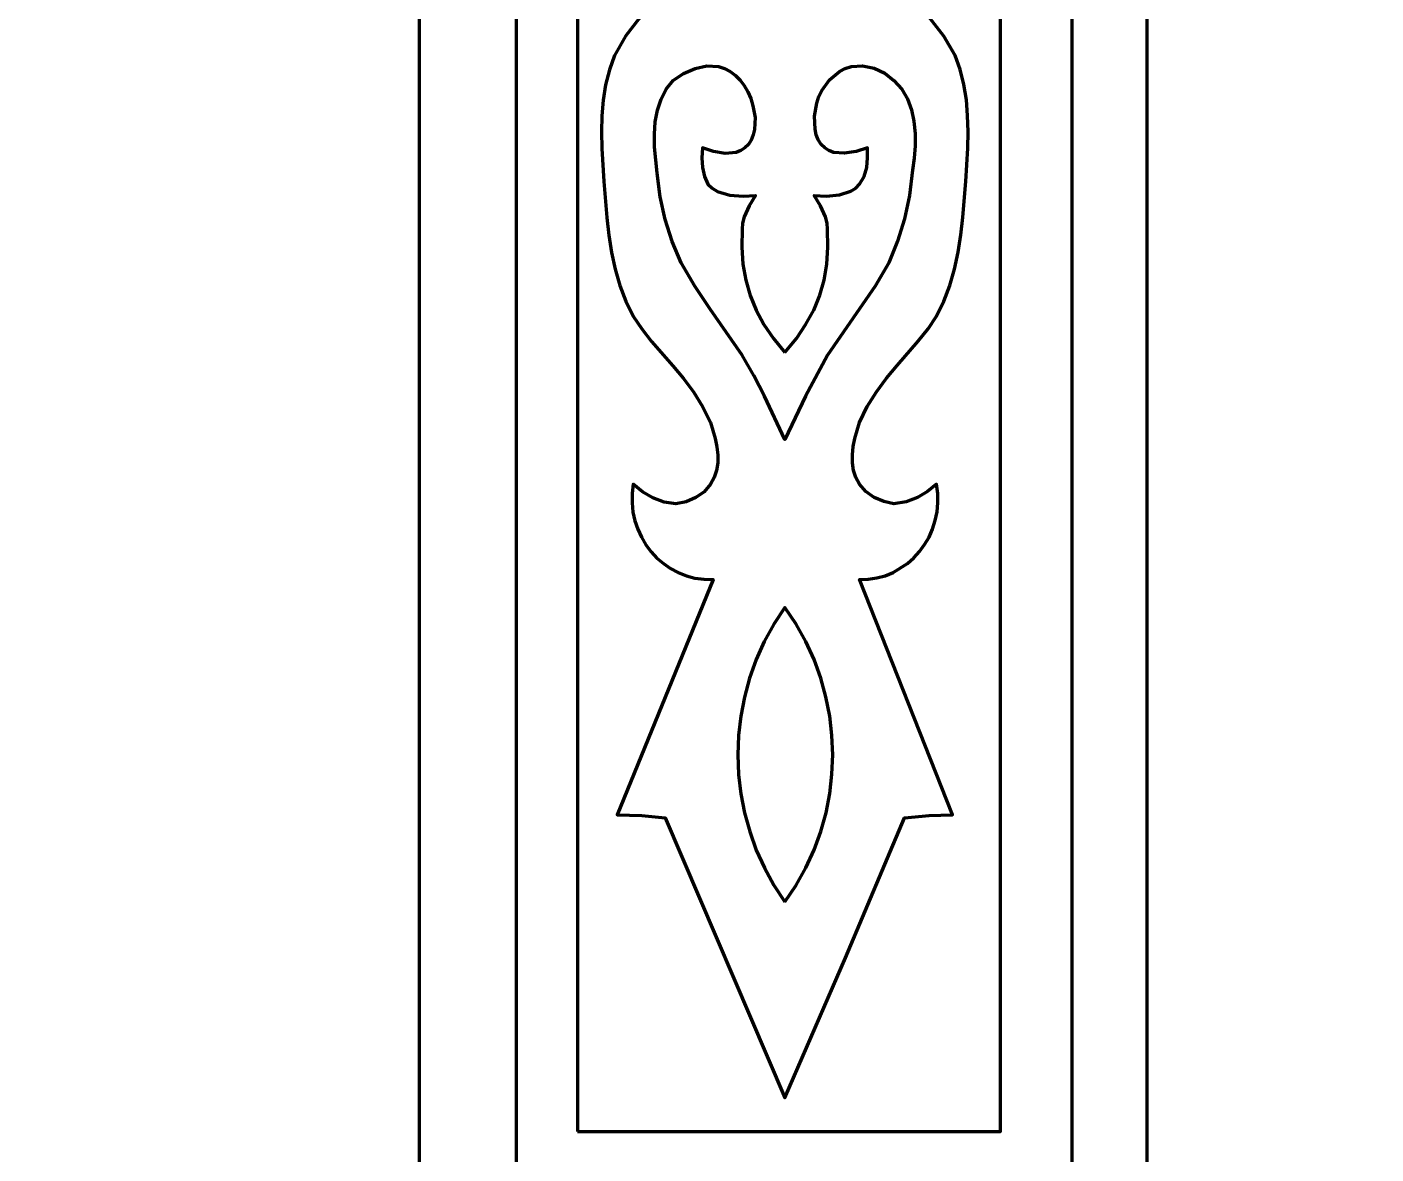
# Model space of a CAD drawing. Header units: millimetres. Extents: x -607 to 1451, y -798 to 283.
# Drawn here: x 638.44 to 662.67, y -722.49 to -702.24 of the extents above; entities that cross this region are included whole.
import ezdxf

# ---------------------------------------------------------------- set-up
doc = ezdxf.new("R2010")
doc.units = ezdxf.units.MM
doc.header["$MEASUREMENT"] = 0
doc.layers.add('layer 1', color=7, linetype='Continuous')

msp = doc.modelspace()

# ---------------------------------------------------------------- linework, layer by layer
at = {"layer": 'layer 1', "color": 242, "lineweight": 100}
msp.add_open_spline([(715.2305, -732.8995), (715.2305, -732.8995), (715.1322, -736.1376), (714.9361, -742.6139), (714.9361, -742.6139), (714.9361, -742.6139), (719.3937, -742.6139), (728.3089, -742.6139), (728.3089, -742.6139), (728.3089, -725.8279), (728.3088, -703.4965), (728.3088, -675.6196), (728.3088, -675.6196), (731.369, -670.9259), (731.2864, -666.5422), (728.0611, -662.4677), (728.0611, -662.4677), (731.9413, -657.7979), (732.6017, -653.5265), (730.0422, -649.6534), (730.0422, -649.6534), (734.7322, -643.3407), (735.3509, -639.8938), (731.8996, -639.3121), (731.8996, -639.3121), (731.8996, -639.3121), (727.1944, -639.2371), (717.7838, -639.0873), (717.7838, -639.0873), (713.5847, -634.5857), (707.9303, -632.2251), (700.8203, -632.0055), (700.8203, -632.0055), (698.6244, -628.9333), (693.5796, -627.087), (686.6541, -626.45), (686.6541, -626.45), (679.7289, -627.0868), (675.1678, -628.9417), (672.9717, -632.0141), (672.9717, -632.0141), (665.8618, -632.2335), (660.2073, -634.5941), (656.0081, -639.0958), (656.0081, -639.0958), (646.5979, -639.2455), (641.8924, -639.3206), (641.8924, -639.3206), (641.8924, -639.3206), (638.4413, -639.9023), (639.0603, -643.3495), (643.7497, -649.6619), (643.7497, -649.6619), (641.1905, -653.5348), (641.8508, -657.8065), (645.7309, -662.4763), (645.7309, -662.4763), (642.5055, -666.5505), (642.4231, -670.9345), (645.4832, -675.628), (645.4832, -675.628), (645.4832, -703.5049), (645.4832, -725.8364), (645.4832, -742.6224), (645.4832, -742.6224), (654.3986, -742.6222), (658.856, -742.6224), (658.856, -742.6224), (658.856, -742.6224), (658.66, -736.146), (658.5616, -732.908), (658.5616, -732.908), (658.5616, -732.908), (658.5616, -732.908), (658.5616, -659.4848), (658.5616, -659.4848), (658.5616, -659.4848), (658.5616, -659.4848), (715.2212, -659.4848), (715.2212, -659.4848), (715.2212, -659.4848), (715.2212, -659.4848), (715.2212, -732.908), (715.2212, -732.908)], degree=3, knots=[0, 0, 0, 0, 0.0454545, 0.0454545, 0.0454545, 0.0454545, 0.0909091, 0.0909091, 0.0909091, 0.0909091, 0.1363636, 0.1363636, 0.1363636, 0.1363636, 0.1818182, 0.1818182, 0.1818182, 0.1818182, 0.2272727, 0.2272727, 0.2272727, 0.2272727, 0.2727273, 0.2727273, 0.2727273, 0.2727273, 0.3181818, 0.3181818, 0.3181818, 0.3181818, 0.3636364, 0.3636364, 0.3636364, 0.3636364, 0.4090909, 0.4090909, 0.4090909, 0.4090909, 0.4545455, 0.4545455, 0.4545455, 0.4545455, 0.5, 0.5, 0.5, 0.5, 0.5454545, 0.5454545, 0.5454545, 0.5454545, 0.5909091, 0.5909091, 0.5909091, 0.5909091, 0.6363636, 0.6363636, 0.6363636, 0.6363636, 0.6818182, 0.6818182, 0.6818182, 0.6818182, 0.7272727, 0.7272727, 0.7272727, 0.7272727, 0.7727273, 0.7727273, 0.7727273, 0.7727273, 0.8181818, 0.8181818, 0.8181818, 0.8181818, 0.8636364, 0.8636364, 0.8636364, 0.8636364, 0.9090909, 0.9090909, 0.9090909, 0.9090909, 1, 1, 1, 1], dxfattribs=at)
at = {"layer": 'layer 1', "lineweight": 100}
for points, knots in [([(647.2264, -723.292), (647.2264, -723.292), (657.2138, -723.2921), (657.2138, -723.2921), (657.2138, -723.2921), (657.2138, -723.2921), (657.2138, -671.1858), (657.2138, -671.1858), (657.2138, -671.1858), (657.2138, -671.1858), (647.2261, -671.1858), (647.2261, -671.1858), (647.2261, -671.1858), (647.2261, -671.1858), (647.2261, -723.2921), (647.2261, -723.2921)], [0, 0, 0, 0, 0.2, 0.2, 0.2, 0.2, 0.4, 0.4, 0.4, 0.4, 0.6, 0.6, 0.6, 0.6, 1, 1, 1, 1]), ([(648.3255, -722.0837), (648.3255, -722.0837), (655.9235, -722.0838), (655.9235, -722.0838), (655.9235, -722.0838), (655.9235, -722.0838), (655.9235, -672.5451), (655.9235, -672.5451), (655.9235, -672.5451), (655.9235, -672.5451), (648.3252, -672.5451), (648.3252, -672.5451), (648.3252, -672.5451), (648.3252, -672.5451), (648.3252, -722.0838), (648.3252, -722.0838)], [0, 0, 0, 0, 0.2, 0.2, 0.2, 0.2, 0.4, 0.4, 0.4, 0.4, 0.6, 0.6, 0.6, 0.6, 1, 1, 1, 1]), ([(649.9979, -701.5432), (649.9979, -701.5432), (649.7077, -701.7994), (649.7077, -701.7994), (649.7077, -701.7994), (649.7077, -701.7994), (649.4341, -702.0886), (649.4341, -702.0886), (649.4341, -702.0886), (649.4341, -702.0886), (649.1915, -702.4073), (649.1915, -702.4073), (649.1915, -702.4073), (649.1915, -702.4073), (648.9942, -702.7517), (648.9942, -702.7517), (648.9942, -702.7517), (648.9942, -702.7517), (648.9003, -703.0099), (648.9003, -703.0099), (648.9003, -703.0099), (648.9003, -703.0099), (648.8335, -703.2779), (648.8335, -703.2779), (648.8335, -703.2779), (648.8335, -703.2779), (648.7902, -703.5545), (648.7902, -703.5545), (648.7902, -703.5545), (648.7902, -703.5545), (648.7669, -703.838), (648.7669, -703.838), (648.7669, -703.838), (648.7669, -703.838), (648.7603, -704.1275), (648.7603, -704.1275), (648.7603, -704.1275), (648.7603, -704.1275), (648.7663, -704.4214), (648.7663, -704.4214), (648.7663, -704.4214), (648.7663, -704.4214), (648.8031, -705.0172), (648.8031, -705.0172), (648.8031, -705.0172), (648.8031, -705.0172), (648.8542, -705.6616), (648.8542, -705.6616), (648.8542, -705.6616), (648.8542, -705.6616), (648.8918, -705.9793), (648.8918, -705.9793), (648.8918, -705.9793), (648.8918, -705.9793), (648.9416, -706.2909), (648.9416, -706.2909), (648.9416, -706.2909), (648.9416, -706.2909), (649.0069, -706.5942), (649.0069, -706.5942), (649.0069, -706.5942), (649.0069, -706.5942), (649.0911, -706.8874), (649.0911, -706.8874), (649.0911, -706.8874), (649.0911, -706.8874), (649.1972, -707.1679), (649.1972, -707.1679), (649.1972, -707.1679), (649.1972, -707.1679), (649.3287, -707.4337), (649.3287, -707.4337), (649.3287, -707.4337), (649.3287, -707.4337), (649.4838, -707.6662), (649.4838, -707.6662), (649.4838, -707.6662), (649.4838, -707.6662), (649.6588, -707.8888), (649.6588, -707.8888), (649.6588, -707.8888), (649.6588, -707.8888), (650.0392, -708.3273), (650.0392, -708.3273), (650.0392, -708.3273), (650.0392, -708.3273), (650.2298, -708.5554), (650.2298, -708.5554), (650.2298, -708.5554), (650.2298, -708.5554), (650.4108, -708.7972), (650.4108, -708.7972), (650.4108, -708.7972), (650.4108, -708.7972), (650.575, -709.0591), (650.575, -709.0591), (650.575, -709.0591), (650.575, -709.0591), (650.7146, -709.3468), (650.7146, -709.3468), (650.7146, -709.3468), (650.7146, -709.3468), (650.8033, -709.6342), (650.8033, -709.6342), (650.8033, -709.6342), (650.8033, -709.6342), (650.8322, -709.7813), (650.8322, -709.7813), (650.8322, -709.7813), (650.8322, -709.7813), (650.847, -709.9278), (650.847, -709.9278), (650.847, -709.9278), (650.847, -709.9278), (650.8454, -710.0708), (650.8454, -710.0708), (650.8454, -710.0708), (650.8454, -710.0708), (650.8245, -710.208), (650.8245, -710.208), (650.8245, -710.208), (650.8245, -710.208), (650.7818, -710.3366), (650.7818, -710.3366), (650.7818, -710.3366), (650.7818, -710.3366), (650.7146, -710.4543), (650.7146, -710.4543), (650.7146, -710.4543), (650.7146, -710.4543), (650.6051, -710.5894), (650.6051, -710.5894), (650.6051, -710.5894), (650.6051, -710.5894), (650.4552, -710.6959), (650.4552, -710.6959), (650.4552, -710.6959), (650.4552, -710.6959), (650.2798, -710.7698), (650.2798, -710.7698), (650.2798, -710.7698), (650.2798, -710.7698), (650.0933, -710.8068), (650.0933, -710.8068), (650.0933, -710.8068), (650.0933, -710.8068), (649.8821, -710.7764), (649.8821, -710.7764), (649.8821, -710.7764), (649.8821, -710.7764), (649.6812, -710.7002), (649.6812, -710.7002), (649.6812, -710.7002), (649.6812, -710.7002), (649.495, -710.5893), (649.495, -710.5893), (649.495, -710.5893), (649.495, -710.5893), (649.3287, -710.4543), (649.3287, -710.4543), (649.3287, -710.4543), (649.3287, -710.4543), (649.3085, -710.6247), (649.3085, -710.6247), (649.3085, -710.6247), (649.3085, -710.6247), (649.3075, -710.7919), (649.3075, -710.7919), (649.3075, -710.7919), (649.3075, -710.7919), (649.3247, -710.955), (649.3247, -710.955), (649.3247, -710.955), (649.3247, -710.955), (649.3589, -711.1127), (649.3589, -711.1127), (649.3589, -711.1127), (649.3589, -711.1127), (649.4094, -711.2641), (649.4094, -711.2641), (649.4094, -711.2641), (649.4094, -711.2641), (649.4753, -711.4076), (649.4753, -711.4076), (649.4753, -711.4076), (649.4753, -711.4076), (649.5554, -711.5424), (649.5554, -711.5424), (649.5554, -711.5424), (649.5554, -711.5424), (649.649, -711.6671), (649.649, -711.6671), (649.649, -711.6671), (649.649, -711.6671), (649.7548, -711.7807), (649.7548, -711.7807), (649.7548, -711.7807), (649.7548, -711.7807), (649.8721, -711.8821), (649.8721, -711.8821), (649.8721, -711.8821), (649.8721, -711.8821), (650, -711.9698), (650, -711.9698), (650, -711.9698), (650, -711.9698), (650.1372, -712.043), (650.1372, -712.043), (650.1372, -712.043), (650.1372, -712.043), (650.2832, -712.1004), (650.2832, -712.1004), (650.2832, -712.1004), (650.2832, -712.1004), (650.4366, -712.1408), (650.4366, -712.1408), (650.4366, -712.1408), (650.4366, -712.1408), (650.5966, -712.163), (650.5966, -712.163), (650.5966, -712.163), (650.5966, -712.163), (650.7624, -712.1661), (650.7624, -712.1661), (650.7624, -712.1661), (650.7624, -712.1661), (649.042, -716.395), (649.042, -716.395), (649.042, -716.395), (649.042, -716.395), (649.4809, -716.4092), (649.4809, -716.4092), (649.4809, -716.4092), (649.4809, -716.4092), (649.9023, -716.4452), (649.9023, -716.4452), (649.9023, -716.4452), (649.9023, -716.4452), (652.0527, -721.4797), (652.0527, -721.4797), (652.0527, -721.4797), (652.0527, -721.4797), (653.141, -718.9605), (653.141, -718.9605), (653.141, -718.9605), (653.141, -718.9605), (654.2032, -716.4452), (654.2032, -716.4452), (654.2032, -716.4452), (654.2032, -716.4452), (654.641, -716.4044), (654.641, -716.4044), (654.641, -716.4044), (654.641, -716.4044), (655.0633, -716.395), (655.0633, -716.395), (655.0633, -716.395), (655.0633, -716.395), (653.3907, -712.1661), (653.3907, -712.1661), (653.3907, -712.1661), (653.3907, -712.1661), (653.5504, -712.1622), (653.5504, -712.1622), (653.5504, -712.1622), (653.5504, -712.1622), (653.7049, -712.1389), (653.7049, -712.1389), (653.7049, -712.1389), (653.7049, -712.1389), (653.8537, -712.0978), (653.8537, -712.0978), (653.8537, -712.0978), (653.8537, -712.0978), (653.9952, -712.0397), (653.9952, -712.0397), (653.9952, -712.0397), (653.9952, -712.0397), (654.2535, -711.8778), (654.2535, -711.8778), (654.2535, -711.8778), (654.2535, -711.8778), (654.3679, -711.7762), (654.3679, -711.7762), (654.3679, -711.7762), (654.3679, -711.7762), (654.4714, -711.6625), (654.4714, -711.6625), (654.4714, -711.6625), (654.4714, -711.6625), (654.5627, -711.5377), (654.5627, -711.5377), (654.5627, -711.5377), (654.5627, -711.5377), (654.6409, -711.4032), (654.6409, -711.4032), (654.6409, -711.4032), (654.6409, -711.4032), (654.7049, -711.2598), (654.7049, -711.2598), (654.7049, -711.2598), (654.7049, -711.2598), (654.7537, -711.1091), (654.7537, -711.1091), (654.7537, -711.1091), (654.7537, -711.1091), (654.7863, -710.9519), (654.7863, -710.9519), (654.7863, -710.9519), (654.7863, -710.9519), (654.8017, -710.7897), (654.8017, -710.7897), (654.8017, -710.7897), (654.8017, -710.7897), (654.7988, -710.6234), (654.7988, -710.6234), (654.7988, -710.6234), (654.7988, -710.6234), (654.7766, -710.4543), (654.7766, -710.4543), (654.7766, -710.4543), (654.7766, -710.4543), (654.6157, -710.5861), (654.6157, -710.5861), (654.6157, -710.5861), (654.6157, -710.5861), (654.4315, -710.696), (654.4315, -710.696), (654.4315, -710.696), (654.4315, -710.696), (654.2287, -710.7733), (654.2287, -710.7733), (654.2287, -710.7733), (654.2287, -710.7733), (654.012, -710.8068), (654.012, -710.8068), (654.012, -710.8068), (654.012, -710.8068), (653.8311, -710.7673), (653.8311, -710.7673), (653.8311, -710.7673), (653.8311, -710.7673), (653.6573, -710.693), (653.6573, -710.693), (653.6573, -710.693), (653.6573, -710.693), (653.5057, -710.5873), (653.5057, -710.5873), (653.5057, -710.5873), (653.5057, -710.5873), (653.3907, -710.4543), (653.3907, -710.4543), (653.3907, -710.4543), (653.3907, -710.4543), (653.3263, -710.3356), (653.3263, -710.3356), (653.3263, -710.3356), (653.3263, -710.3356), (653.2854, -710.2063), (653.2854, -710.2063), (653.2854, -710.2063), (653.2854, -710.2063), (653.2656, -710.0688), (653.2656, -710.0688), (653.2656, -710.0688), (653.2656, -710.0688), (653.2643, -709.9255), (653.2643, -709.9255), (653.2643, -709.9255), (653.2643, -709.9255), (653.2787, -709.7793), (653.2787, -709.7793), (653.2787, -709.7793), (653.2787, -709.7793), (653.3063, -709.6323), (653.3063, -709.6323), (653.3063, -709.6323), (653.3063, -709.6323), (653.3907, -709.3468), (653.3907, -709.3468), (653.3907, -709.3468), (653.3907, -709.3468), (653.532, -709.0576), (653.532, -709.0576), (653.532, -709.0576), (653.532, -709.0576), (653.6972, -708.7948), (653.6972, -708.7948), (653.6972, -708.7948), (653.6972, -708.7948), (653.8788, -708.5522), (653.8788, -708.5522), (653.8788, -708.5522), (653.8788, -708.5522), (654.0695, -708.3236), (654.0695, -708.3236), (654.0695, -708.3236), (654.0695, -708.3236), (654.4489, -707.8858), (654.4489, -707.8858), (654.4489, -707.8858), (654.4489, -707.8858), (654.6229, -707.6645), (654.6229, -707.6645), (654.6229, -707.6645), (654.6229, -707.6645), (654.7766, -707.4337), (654.7766, -707.4337), (654.7766, -707.4337), (654.7766, -707.4337), (654.9084, -707.1654), (654.9084, -707.1654), (654.9084, -707.1654), (654.9084, -707.1654), (655.0147, -706.883), (655.0147, -706.883), (655.0147, -706.883), (655.0147, -706.883), (655.0986, -706.5888), (655.0986, -706.5888), (655.0986, -706.5888), (655.0986, -706.5888), (655.1638, -706.2851), (655.1638, -706.2851), (655.1638, -706.2851), (655.1638, -706.2851), (655.2134, -705.9739), (655.2134, -705.9739), (655.2134, -705.9739), (655.2134, -705.9739), (655.2509, -705.6574), (655.2509, -705.6574), (655.2509, -705.6574), (655.2509, -705.6574), (655.3023, -705.0172), (655.3023, -705.0172), (655.3023, -705.0172), (655.3023, -705.0172), (655.3362, -704.4168), (655.3362, -704.4168), (655.3362, -704.4168), (655.3362, -704.4168), (655.3416, -704.1218), (655.3416, -704.1218), (655.3416, -704.1218), (655.3416, -704.1218), (655.3343, -703.8319), (655.3343, -703.8319), (655.3343, -703.8319), (655.3343, -703.8319), (655.3113, -703.5488), (655.3113, -703.5488), (655.3113, -703.5488), (655.3113, -703.5488), (655.2686, -703.2735), (655.2686, -703.2735), (655.2686, -703.2735), (655.2686, -703.2735), (655.203, -703.0072), (655.203, -703.0072), (655.203, -703.0072), (655.203, -703.0072), (655.1112, -702.7517), (655.1112, -702.7517), (655.1112, -702.7517), (655.1112, -702.7517), (654.908, -702.4036), (654.908, -702.4036), (654.908, -702.4036), (654.908, -702.4036), (654.6583, -702.0839), (654.6583, -702.0839), (654.6583, -702.0839), (654.6583, -702.0839), (654.3723, -701.796), (654.3723, -701.796), (654.3723, -701.796), (654.3723, -701.796), (654.0598, -701.5434), (654.0598, -701.5434)], [0, 0, 0, 0, 0.0082645, 0.0082645, 0.0082645, 0.0082645, 0.0165289, 0.0165289, 0.0165289, 0.0165289, 0.0247934, 0.0247934, 0.0247934, 0.0247934, 0.0330579, 0.0330579, 0.0330579, 0.0330579, 0.0413223, 0.0413223, 0.0413223, 0.0413223, 0.0495868, 0.0495868, 0.0495868, 0.0495868, 0.0578512, 0.0578512, 0.0578512, 0.0578512, 0.0661157, 0.0661157, 0.0661157, 0.0661157, 0.0743802, 0.0743802, 0.0743802, 0.0743802, 0.0826446, 0.0826446, 0.0826446, 0.0826446, 0.0909091, 0.0909091, 0.0909091, 0.0909091, 0.0991736, 0.0991736, 0.0991736, 0.0991736, 0.107438, 0.107438, 0.107438, 0.107438, 0.1157025, 0.1157025, 0.1157025, 0.1157025, 0.1239669, 0.1239669, 0.1239669, 0.1239669, 0.1322314, 0.1322314, 0.1322314, 0.1322314, 0.1404959, 0.1404959, 0.1404959, 0.1404959, 0.1487603, 0.1487603, 0.1487603, 0.1487603, 0.1570248, 0.1570248, 0.1570248, 0.1570248, 0.1652893, 0.1652893, 0.1652893, 0.1652893, 0.1735537, 0.1735537, 0.1735537, 0.1735537, 0.1818182, 0.1818182, 0.1818182, 0.1818182, 0.1900826, 0.1900826, 0.1900826, 0.1900826, 0.1983471, 0.1983471, 0.1983471, 0.1983471, 0.2066116, 0.2066116, 0.2066116, 0.2066116, 0.214876, 0.214876, 0.214876, 0.214876, 0.2231405, 0.2231405, 0.2231405, 0.2231405, 0.231405, 0.231405, 0.231405, 0.231405, 0.2396694, 0.2396694, 0.2396694, 0.2396694, 0.2479339, 0.2479339, 0.2479339, 0.2479339, 0.2561983, 0.2561983, 0.2561983, 0.2561983, 0.2644628, 0.2644628, 0.2644628, 0.2644628, 0.2727273, 0.2727273, 0.2727273, 0.2727273, 0.2809917, 0.2809917, 0.2809917, 0.2809917, 0.2892562, 0.2892562, 0.2892562, 0.2892562, 0.2975207, 0.2975207, 0.2975207, 0.2975207, 0.3057851, 0.3057851, 0.3057851, 0.3057851, 0.3140496, 0.3140496, 0.3140496, 0.3140496, 0.322314, 0.322314, 0.322314, 0.322314, 0.3305785, 0.3305785, 0.3305785, 0.3305785, 0.338843, 0.338843, 0.338843, 0.338843, 0.3471074, 0.3471074, 0.3471074, 0.3471074, 0.3553719, 0.3553719, 0.3553719, 0.3553719, 0.3636364, 0.3636364, 0.3636364, 0.3636364, 0.3719008, 0.3719008, 0.3719008, 0.3719008, 0.3801653, 0.3801653, 0.3801653, 0.3801653, 0.3884298, 0.3884298, 0.3884298, 0.3884298, 0.3966942, 0.3966942, 0.3966942, 0.3966942, 0.4049587, 0.4049587, 0.4049587, 0.4049587, 0.4132231, 0.4132231, 0.4132231, 0.4132231, 0.4214876, 0.4214876, 0.4214876, 0.4214876, 0.4297521, 0.4297521, 0.4297521, 0.4297521, 0.4380165, 0.4380165, 0.4380165, 0.4380165, 0.446281, 0.446281, 0.446281, 0.446281, 0.4545455, 0.4545455, 0.4545455, 0.4545455, 0.4628099, 0.4628099, 0.4628099, 0.4628099, 0.4710744, 0.4710744, 0.4710744, 0.4710744, 0.4793388, 0.4793388, 0.4793388, 0.4793388, 0.4876033, 0.4876033, 0.4876033, 0.4876033, 0.4958678, 0.4958678, 0.4958678, 0.4958678, 0.5041322, 0.5041322, 0.5041322, 0.5041322, 0.5123967, 0.5123967, 0.5123967, 0.5123967, 0.5206612, 0.5206612, 0.5206612, 0.5206612, 0.5289256, 0.5289256, 0.5289256, 0.5289256, 0.5371901, 0.5371901, 0.5371901, 0.5371901, 0.5454545, 0.5454545, 0.5454545, 0.5454545, 0.553719, 0.553719, 0.553719, 0.553719, 0.5619835, 0.5619835, 0.5619835, 0.5619835, 0.5702479, 0.5702479, 0.5702479, 0.5702479, 0.5785124, 0.5785124, 0.5785124, 0.5785124, 0.5867769, 0.5867769, 0.5867769, 0.5867769, 0.5950413, 0.5950413, 0.5950413, 0.5950413, 0.6033058, 0.6033058, 0.6033058, 0.6033058, 0.6115702, 0.6115702, 0.6115702, 0.6115702, 0.6198347, 0.6198347, 0.6198347, 0.6198347, 0.6280992, 0.6280992, 0.6280992, 0.6280992, 0.6363636, 0.6363636, 0.6363636, 0.6363636, 0.6446281, 0.6446281, 0.6446281, 0.6446281, 0.6528926, 0.6528926, 0.6528926, 0.6528926, 0.661157, 0.661157, 0.661157, 0.661157, 0.6694215, 0.6694215, 0.6694215, 0.6694215, 0.677686, 0.677686, 0.677686, 0.677686, 0.6859504, 0.6859504, 0.6859504, 0.6859504, 0.6942149, 0.6942149, 0.6942149, 0.6942149, 0.7024793, 0.7024793, 0.7024793, 0.7024793, 0.7107438, 0.7107438, 0.7107438, 0.7107438, 0.7190083, 0.7190083, 0.7190083, 0.7190083, 0.7272727, 0.7272727, 0.7272727, 0.7272727, 0.7355372, 0.7355372, 0.7355372, 0.7355372, 0.7438017, 0.7438017, 0.7438017, 0.7438017, 0.7520661, 0.7520661, 0.7520661, 0.7520661, 0.7603306, 0.7603306, 0.7603306, 0.7603306, 0.768595, 0.768595, 0.768595, 0.768595, 0.7768595, 0.7768595, 0.7768595, 0.7768595, 0.785124, 0.785124, 0.785124, 0.785124, 0.7933884, 0.7933884, 0.7933884, 0.7933884, 0.8016529, 0.8016529, 0.8016529, 0.8016529, 0.8099174, 0.8099174, 0.8099174, 0.8099174, 0.8181818, 0.8181818, 0.8181818, 0.8181818, 0.8264463, 0.8264463, 0.8264463, 0.8264463, 0.8347107, 0.8347107, 0.8347107, 0.8347107, 0.8429752, 0.8429752, 0.8429752, 0.8429752, 0.8512397, 0.8512397, 0.8512397, 0.8512397, 0.8595041, 0.8595041, 0.8595041, 0.8595041, 0.8677686, 0.8677686, 0.8677686, 0.8677686, 0.8760331, 0.8760331, 0.8760331, 0.8760331, 0.8842975, 0.8842975, 0.8842975, 0.8842975, 0.892562, 0.892562, 0.892562, 0.892562, 0.9008264, 0.9008264, 0.9008264, 0.9008264, 0.9090909, 0.9090909, 0.9090909, 0.9090909, 0.9173554, 0.9173554, 0.9173554, 0.9173554, 0.9256198, 0.9256198, 0.9256198, 0.9256198, 0.9338843, 0.9338843, 0.9338843, 0.9338843, 0.9421488, 0.9421488, 0.9421488, 0.9421488, 0.9504132, 0.9504132, 0.9504132, 0.9504132, 0.9586777, 0.9586777, 0.9586777, 0.9586777, 0.9669421, 0.9669421, 0.9669421, 0.9669421, 0.9752066, 0.9752066, 0.9752066, 0.9752066, 0.9834711, 0.9834711, 0.9834711, 0.9834711, 1, 1, 1, 1]), ([(652.0528, -708.088), (652.0528, -708.088), (652.2586, -707.8357), (652.2586, -707.8357), (652.2586, -707.8357), (652.2586, -707.8357), (652.4311, -707.5825), (652.4311, -707.5825), (652.4311, -707.5825), (652.4311, -707.5825), (652.5713, -707.3254), (652.5713, -707.3254), (652.5713, -707.3254), (652.5713, -707.3254), (652.6799, -707.0609), (652.6799, -707.0609), (652.6799, -707.0609), (652.6799, -707.0609), (652.7579, -706.7867), (652.7579, -706.7867), (652.7579, -706.7867), (652.7579, -706.7867), (652.8062, -706.4994), (652.8062, -706.4994), (652.8062, -706.4994), (652.8062, -706.4994), (652.8257, -706.1956), (652.8257, -706.1956), (652.8257, -706.1956), (652.8257, -706.1956), (652.8173, -705.8729), (652.8173, -705.8729), (652.8173, -705.8729), (652.8173, -705.8729), (652.8113, -705.7626), (652.8113, -705.7626), (652.8113, -705.7626), (652.8113, -705.7626), (652.7843, -705.6528), (652.7843, -705.6528), (652.7843, -705.6528), (652.7843, -705.6528), (652.6951, -705.4536), (652.6951, -705.4536), (652.6951, -705.4536), (652.6951, -705.4536), (652.5783, -705.2689), (652.5783, -705.2689), (652.5783, -705.2689), (652.5783, -705.2689), (652.8024, -705.2793), (652.8024, -705.2793), (652.8024, -705.2793), (652.8024, -705.2793), (653.0333, -705.2583), (653.0333, -705.2583), (653.0333, -705.2583), (653.0333, -705.2583), (653.2398, -705.1922), (653.2398, -705.1922), (653.2398, -705.1922), (653.2398, -705.1922), (653.3242, -705.138), (653.3242, -705.138), (653.3242, -705.138), (653.3242, -705.138), (653.3907, -705.0675), (653.3907, -705.0675), (653.3907, -705.0675), (653.3907, -705.0675), (653.4762, -704.9274), (653.4762, -704.9274), (653.4762, -704.9274), (653.4762, -704.9274), (653.5226, -704.7641), (653.5226, -704.7641), (653.5226, -704.7641), (653.5226, -704.7641), (653.5388, -704.5888), (653.5388, -704.5888), (653.5388, -704.5888), (653.5388, -704.5888), (653.5341, -704.413), (653.5341, -704.413), (653.5341, -704.413), (653.5341, -704.413), (653.3336, -704.4786), (653.3336, -704.4786), (653.3336, -704.4786), (653.3336, -704.4786), (653.1227, -704.5103), (653.1227, -704.5103), (653.1227, -704.5103), (653.1227, -704.5103), (652.9261, -704.4933), (652.9261, -704.4933), (652.9261, -704.4933), (652.9261, -704.4933), (652.8414, -704.462), (652.8414, -704.462), (652.8414, -704.462), (652.8414, -704.462), (652.7695, -704.413), (652.7695, -704.413), (652.7695, -704.413), (652.7695, -704.413), (652.7037, -704.3497), (652.7037, -704.3497), (652.7037, -704.3497), (652.7037, -704.3497), (652.6529, -704.2701), (652.6529, -704.2701), (652.6529, -704.2701), (652.6529, -704.2701), (652.6163, -704.1774), (652.6163, -704.1774), (652.6163, -704.1774), (652.6163, -704.1774), (652.5935, -704.0741), (652.5935, -704.0741), (652.5935, -704.0741), (652.5935, -704.0741), (652.5862, -703.846), (652.5862, -703.846), (652.5862, -703.846), (652.5862, -703.846), (652.6261, -703.6075), (652.6261, -703.6075), (652.6261, -703.6075), (652.6261, -703.6075), (652.6637, -703.4913), (652.6637, -703.4913), (652.6637, -703.4913), (652.6637, -703.4913), (652.7147, -703.3816), (652.7147, -703.3816), (652.7147, -703.3816), (652.7147, -703.3816), (652.8527, -703.1879), (652.8527, -703.1879), (652.8527, -703.1879), (652.8527, -703.1879), (653.0327, -703.0404), (653.0327, -703.0404), (653.0327, -703.0404), (653.0327, -703.0404), (653.1361, -702.9882), (653.1361, -702.9882), (653.1361, -702.9882), (653.1361, -702.9882), (653.2474, -702.953), (653.2474, -702.953), (653.2474, -702.953), (653.2474, -702.953), (653.4475, -702.9384), (653.4475, -702.9384), (653.4475, -702.9384), (653.4475, -702.9384), (653.6543, -702.9814), (653.6543, -702.9814), (653.6543, -702.9814), (653.6543, -702.9814), (653.8487, -703.0733), (653.8487, -703.0733), (653.8487, -703.0733), (653.8487, -703.0733), (654.012, -703.2048), (654.012, -703.2048), (654.012, -703.2048), (654.012, -703.2048), (654.1506, -703.3576), (654.1506, -703.3576), (654.1506, -703.3576), (654.1506, -703.3576), (654.2539, -703.5332), (654.2539, -703.5332), (654.2539, -703.5332), (654.2539, -703.5332), (654.3259, -703.7272), (654.3259, -703.7272), (654.3259, -703.7272), (654.3259, -703.7272), (654.3701, -703.9351), (654.3701, -703.9351), (654.3701, -703.9351), (654.3701, -703.9351), (654.3905, -704.1524), (654.3905, -704.1524), (654.3905, -704.1524), (654.3905, -704.1524), (654.3908, -704.3745), (654.3908, -704.3745), (654.3908, -704.3745), (654.3908, -704.3745), (654.3749, -704.5973), (654.3749, -704.5973), (654.3749, -704.5973), (654.3749, -704.5973), (654.3465, -704.8158), (654.3465, -704.8158), (654.3465, -704.8158), (654.3465, -704.8158), (654.2901, -705.2657), (654.2901, -705.2657), (654.2901, -705.2657), (654.2901, -705.2657), (654.1992, -705.6879), (654.1992, -705.6879), (654.1992, -705.6879), (654.1992, -705.6879), (654.0743, -706.0894), (654.0743, -706.0894), (654.0743, -706.0894), (654.0743, -706.0894), (653.9164, -706.4772), (653.9164, -706.4772), (653.9164, -706.4772), (653.9164, -706.4772), (653.6709, -706.8942), (653.6709, -706.8942), (653.6709, -706.8942), (653.6709, -706.8942), (653.3944, -707.3054), (653.3944, -707.3054), (653.3944, -707.3054), (653.3944, -707.3054), (652.8173, -708.1385), (652.8173, -708.1385), (652.8173, -708.1385), (652.8173, -708.1385), (652.4234, -708.8754), (652.4234, -708.8754), (652.4234, -708.8754), (652.4234, -708.8754), (652.0527, -709.6488), (652.0527, -709.6488), (652.0527, -709.6488), (652.0527, -709.6488), (651.6862, -708.8761), (651.6862, -708.8761), (651.6862, -708.8761), (651.6862, -708.8761), (651.4927, -708.5027), (651.4927, -708.5027), (651.4927, -708.5027), (651.4927, -708.5027), (651.2881, -708.1385), (651.2881, -708.1385), (651.2881, -708.1385), (651.2881, -708.1385), (650.7126, -707.3079), (650.7126, -707.3079), (650.7126, -707.3079), (650.7126, -707.3079), (650.4355, -706.8962), (650.4355, -706.8962), (650.4355, -706.8962), (650.4355, -706.8962), (650.189, -706.4772), (650.189, -706.4772), (650.189, -706.4772), (650.189, -706.4772), (650.0304, -706.0929), (650.0304, -706.0929), (650.0304, -706.0929), (650.0304, -706.0929), (649.9051, -705.6981), (649.9051, -705.6981), (649.9051, -705.6981), (649.9051, -705.6981), (649.8143, -705.29), (649.8143, -705.29), (649.8143, -705.29), (649.8143, -705.29), (649.7588, -704.8662), (649.7588, -704.8662), (649.7588, -704.8662), (649.7588, -704.8662), (649.7111, -704.3991), (649.7111, -704.3991), (649.7111, -704.3991), (649.7111, -704.3991), (649.7088, -704.1688), (649.7088, -704.1688), (649.7088, -704.1688), (649.7088, -704.1688), (649.7253, -703.9457), (649.7253, -703.9457), (649.7253, -703.9457), (649.7253, -703.9457), (649.764, -703.7339), (649.764, -703.7339), (649.764, -703.7339), (649.764, -703.7339), (649.828, -703.5371), (649.828, -703.5371), (649.828, -703.5371), (649.828, -703.5371), (649.9207, -703.3595), (649.9207, -703.3595), (649.9207, -703.3595), (649.9207, -703.3595), (650.0456, -703.2048), (650.0456, -703.2048), (650.0456, -703.2048), (650.0456, -703.2048), (650.2325, -703.0755), (650.2325, -703.0755), (650.2325, -703.0755), (650.2325, -703.0755), (650.4397, -702.9844), (650.4397, -702.9844), (650.4397, -702.9844), (650.4397, -702.9844), (650.653, -702.9405), (650.653, -702.9405), (650.653, -702.9405), (650.653, -702.9405), (650.858, -702.953), (650.858, -702.953), (650.858, -702.953), (650.858, -702.953), (650.9669, -702.989), (650.9669, -702.989), (650.9669, -702.989), (650.9669, -702.989), (651.0688, -703.0424), (651.0688, -703.0424), (651.0688, -703.0424), (651.0688, -703.0424), (651.1628, -703.1115), (651.1628, -703.1115), (651.1628, -703.1115), (651.1628, -703.1115), (651.2477, -703.1955), (651.2477, -703.1955), (651.2477, -703.1955), (651.2477, -703.1955), (651.3228, -703.2934), (651.3228, -703.2934), (651.3228, -703.2934), (651.3228, -703.2934), (651.387, -703.404), (651.387, -703.404), (651.387, -703.404), (651.387, -703.404), (651.4395, -703.5258), (651.4395, -703.5258), (651.4395, -703.5258), (651.4395, -703.5258), (651.4792, -703.6579), (651.4792, -703.6579), (651.4792, -703.6579), (651.4792, -703.6579), (651.5163, -703.8679), (651.5163, -703.8679), (651.5163, -703.8679), (651.5163, -703.8679), (651.5083, -704.0813), (651.5083, -704.0813), (651.5083, -704.0813), (651.5083, -704.0813), (651.4857, -704.181), (651.4857, -704.181), (651.4857, -704.181), (651.4857, -704.181), (651.4498, -704.2716), (651.4498, -704.2716), (651.4498, -704.2716), (651.4498, -704.2716), (651.4001, -704.3501), (651.4001, -704.3501), (651.4001, -704.3501), (651.4001, -704.3501), (651.3358, -704.413), (651.3358, -704.413), (651.3358, -704.413), (651.3358, -704.413), (651.2628, -704.4626), (651.2628, -704.4626), (651.2628, -704.4626), (651.2628, -704.4626), (651.177, -704.4946), (651.177, -704.4946), (651.177, -704.4946), (651.177, -704.4946), (650.98, -704.512), (650.98, -704.512), (650.98, -704.512), (650.98, -704.512), (650.7696, -704.4802), (650.7696, -704.4802), (650.7696, -704.4802), (650.7696, -704.4802), (650.5712, -704.413), (650.5712, -704.413), (650.5712, -704.413), (650.5712, -704.413), (650.5638, -704.5909), (650.5638, -704.5909), (650.5638, -704.5909), (650.5638, -704.5909), (650.5744, -704.7668), (650.5744, -704.7668), (650.5744, -704.7668), (650.5744, -704.7668), (650.6072, -704.9296), (650.6072, -704.9296), (650.6072, -704.9296), (650.6072, -704.9296), (650.6668, -705.0675), (650.6668, -705.0675), (650.6668, -705.0675), (650.6668, -705.0675), (650.7485, -705.1389), (650.7485, -705.1389), (650.7485, -705.1389), (650.7485, -705.1389), (650.8442, -705.1937), (650.8442, -705.1937), (650.8442, -705.1937), (650.8442, -705.1937), (651.0645, -705.2601), (651.0645, -705.2601), (651.0645, -705.2601), (651.0645, -705.2601), (651.301, -705.2806), (651.301, -705.2806), (651.301, -705.2806), (651.301, -705.2806), (651.5269, -705.2689), (651.5269, -705.2689), (651.5269, -705.2689), (651.5269, -705.2689), (651.4088, -705.4548), (651.4088, -705.4548), (651.4088, -705.4548), (651.4088, -705.4548), (651.3203, -705.6536), (651.3203, -705.6536), (651.3203, -705.6536), (651.3203, -705.6536), (651.2934, -705.7631), (651.2934, -705.7631), (651.2934, -705.7631), (651.2934, -705.7631), (651.2881, -705.8729), (651.2881, -705.8729), (651.2881, -705.8729), (651.2881, -705.8729), (651.2801, -706.1964), (651.2801, -706.1964), (651.2801, -706.1964), (651.2801, -706.1964), (651.2999, -706.5003), (651.2999, -706.5003), (651.2999, -706.5003), (651.2999, -706.5003), (651.3485, -706.788), (651.3485, -706.788), (651.3485, -706.788), (651.3485, -706.788), (651.4268, -707.0623), (651.4268, -707.0623), (651.4268, -707.0623), (651.4268, -707.0623), (651.5354, -707.3265), (651.5354, -707.3265), (651.5354, -707.3265), (651.5354, -707.3265), (651.6754, -707.5834), (651.6754, -707.5834), (651.6754, -707.5834), (651.6754, -707.5834), (651.8476, -707.8363), (651.8476, -707.8363), (651.8476, -707.8363), (651.8476, -707.8363), (652.0527, -708.0882), (652.0527, -708.0882)], [0, 0, 0, 0, 0.0082645, 0.0082645, 0.0082645, 0.0082645, 0.0165289, 0.0165289, 0.0165289, 0.0165289, 0.0247934, 0.0247934, 0.0247934, 0.0247934, 0.0330579, 0.0330579, 0.0330579, 0.0330579, 0.0413223, 0.0413223, 0.0413223, 0.0413223, 0.0495868, 0.0495868, 0.0495868, 0.0495868, 0.0578512, 0.0578512, 0.0578512, 0.0578512, 0.0661157, 0.0661157, 0.0661157, 0.0661157, 0.0743802, 0.0743802, 0.0743802, 0.0743802, 0.0826446, 0.0826446, 0.0826446, 0.0826446, 0.0909091, 0.0909091, 0.0909091, 0.0909091, 0.0991736, 0.0991736, 0.0991736, 0.0991736, 0.107438, 0.107438, 0.107438, 0.107438, 0.1157025, 0.1157025, 0.1157025, 0.1157025, 0.1239669, 0.1239669, 0.1239669, 0.1239669, 0.1322314, 0.1322314, 0.1322314, 0.1322314, 0.1404959, 0.1404959, 0.1404959, 0.1404959, 0.1487603, 0.1487603, 0.1487603, 0.1487603, 0.1570248, 0.1570248, 0.1570248, 0.1570248, 0.1652893, 0.1652893, 0.1652893, 0.1652893, 0.1735537, 0.1735537, 0.1735537, 0.1735537, 0.1818182, 0.1818182, 0.1818182, 0.1818182, 0.1900826, 0.1900826, 0.1900826, 0.1900826, 0.1983471, 0.1983471, 0.1983471, 0.1983471, 0.2066116, 0.2066116, 0.2066116, 0.2066116, 0.214876, 0.214876, 0.214876, 0.214876, 0.2231405, 0.2231405, 0.2231405, 0.2231405, 0.231405, 0.231405, 0.231405, 0.231405, 0.2396694, 0.2396694, 0.2396694, 0.2396694, 0.2479339, 0.2479339, 0.2479339, 0.2479339, 0.2561983, 0.2561983, 0.2561983, 0.2561983, 0.2644628, 0.2644628, 0.2644628, 0.2644628, 0.2727273, 0.2727273, 0.2727273, 0.2727273, 0.2809917, 0.2809917, 0.2809917, 0.2809917, 0.2892562, 0.2892562, 0.2892562, 0.2892562, 0.2975207, 0.2975207, 0.2975207, 0.2975207, 0.3057851, 0.3057851, 0.3057851, 0.3057851, 0.3140496, 0.3140496, 0.3140496, 0.3140496, 0.322314, 0.322314, 0.322314, 0.322314, 0.3305785, 0.3305785, 0.3305785, 0.3305785, 0.338843, 0.338843, 0.338843, 0.338843, 0.3471074, 0.3471074, 0.3471074, 0.3471074, 0.3553719, 0.3553719, 0.3553719, 0.3553719, 0.3636364, 0.3636364, 0.3636364, 0.3636364, 0.3719008, 0.3719008, 0.3719008, 0.3719008, 0.3801653, 0.3801653, 0.3801653, 0.3801653, 0.3884298, 0.3884298, 0.3884298, 0.3884298, 0.3966942, 0.3966942, 0.3966942, 0.3966942, 0.4049587, 0.4049587, 0.4049587, 0.4049587, 0.4132231, 0.4132231, 0.4132231, 0.4132231, 0.4214876, 0.4214876, 0.4214876, 0.4214876, 0.4297521, 0.4297521, 0.4297521, 0.4297521, 0.4380165, 0.4380165, 0.4380165, 0.4380165, 0.446281, 0.446281, 0.446281, 0.446281, 0.4545455, 0.4545455, 0.4545455, 0.4545455, 0.4628099, 0.4628099, 0.4628099, 0.4628099, 0.4710744, 0.4710744, 0.4710744, 0.4710744, 0.4793388, 0.4793388, 0.4793388, 0.4793388, 0.4876033, 0.4876033, 0.4876033, 0.4876033, 0.4958678, 0.4958678, 0.4958678, 0.4958678, 0.5041322, 0.5041322, 0.5041322, 0.5041322, 0.5123967, 0.5123967, 0.5123967, 0.5123967, 0.5206612, 0.5206612, 0.5206612, 0.5206612, 0.5289256, 0.5289256, 0.5289256, 0.5289256, 0.5371901, 0.5371901, 0.5371901, 0.5371901, 0.5454545, 0.5454545, 0.5454545, 0.5454545, 0.553719, 0.553719, 0.553719, 0.553719, 0.5619835, 0.5619835, 0.5619835, 0.5619835, 0.5702479, 0.5702479, 0.5702479, 0.5702479, 0.5785124, 0.5785124, 0.5785124, 0.5785124, 0.5867769, 0.5867769, 0.5867769, 0.5867769, 0.5950413, 0.5950413, 0.5950413, 0.5950413, 0.6033058, 0.6033058, 0.6033058, 0.6033058, 0.6115702, 0.6115702, 0.6115702, 0.6115702, 0.6198347, 0.6198347, 0.6198347, 0.6198347, 0.6280992, 0.6280992, 0.6280992, 0.6280992, 0.6363636, 0.6363636, 0.6363636, 0.6363636, 0.6446281, 0.6446281, 0.6446281, 0.6446281, 0.6528926, 0.6528926, 0.6528926, 0.6528926, 0.661157, 0.661157, 0.661157, 0.661157, 0.6694215, 0.6694215, 0.6694215, 0.6694215, 0.677686, 0.677686, 0.677686, 0.677686, 0.6859504, 0.6859504, 0.6859504, 0.6859504, 0.6942149, 0.6942149, 0.6942149, 0.6942149, 0.7024793, 0.7024793, 0.7024793, 0.7024793, 0.7107438, 0.7107438, 0.7107438, 0.7107438, 0.7190083, 0.7190083, 0.7190083, 0.7190083, 0.7272727, 0.7272727, 0.7272727, 0.7272727, 0.7355372, 0.7355372, 0.7355372, 0.7355372, 0.7438017, 0.7438017, 0.7438017, 0.7438017, 0.7520661, 0.7520661, 0.7520661, 0.7520661, 0.7603306, 0.7603306, 0.7603306, 0.7603306, 0.768595, 0.768595, 0.768595, 0.768595, 0.7768595, 0.7768595, 0.7768595, 0.7768595, 0.785124, 0.785124, 0.785124, 0.785124, 0.7933884, 0.7933884, 0.7933884, 0.7933884, 0.8016529, 0.8016529, 0.8016529, 0.8016529, 0.8099174, 0.8099174, 0.8099174, 0.8099174, 0.8181818, 0.8181818, 0.8181818, 0.8181818, 0.8264463, 0.8264463, 0.8264463, 0.8264463, 0.8347107, 0.8347107, 0.8347107, 0.8347107, 0.8429752, 0.8429752, 0.8429752, 0.8429752, 0.8512397, 0.8512397, 0.8512397, 0.8512397, 0.8595041, 0.8595041, 0.8595041, 0.8595041, 0.8677686, 0.8677686, 0.8677686, 0.8677686, 0.8760331, 0.8760331, 0.8760331, 0.8760331, 0.8842975, 0.8842975, 0.8842975, 0.8842975, 0.892562, 0.892562, 0.892562, 0.892562, 0.9008264, 0.9008264, 0.9008264, 0.9008264, 0.9090909, 0.9090909, 0.9090909, 0.9090909, 0.9173554, 0.9173554, 0.9173554, 0.9173554, 0.9256198, 0.9256198, 0.9256198, 0.9256198, 0.9338843, 0.9338843, 0.9338843, 0.9338843, 0.9421488, 0.9421488, 0.9421488, 0.9421488, 0.9504132, 0.9504132, 0.9504132, 0.9504132, 0.9586777, 0.9586777, 0.9586777, 0.9586777, 0.9669421, 0.9669421, 0.9669421, 0.9669421, 0.9752066, 0.9752066, 0.9752066, 0.9752066, 0.9834711, 0.9834711, 0.9834711, 0.9834711, 1, 1, 1, 1]), ([(652.0528, -717.9555), (652.0528, -717.9555), (652.2541, -717.6575), (652.2541, -717.6575), (652.2541, -717.6575), (652.2541, -717.6575), (652.4286, -717.3467), (652.4286, -717.3467), (652.4286, -717.3467), (652.4286, -717.3467), (652.5762, -717.0251), (652.5762, -717.0251), (652.5762, -717.0251), (652.5762, -717.0251), (652.697, -716.6945), (652.697, -716.6945), (652.697, -716.6945), (652.697, -716.6945), (652.7909, -716.3565), (652.7909, -716.3565), (652.7909, -716.3565), (652.7909, -716.3565), (652.8578, -716.0132), (652.8578, -716.0132), (652.8578, -716.0132), (652.8578, -716.0132), (652.898, -715.6661), (652.898, -715.6661), (652.898, -715.6661), (652.898, -715.6661), (652.9114, -715.317), (652.9114, -715.317), (652.9114, -715.317), (652.9114, -715.317), (652.8978, -714.9678), (652.8978, -714.9678), (652.8978, -714.9678), (652.8978, -714.9678), (652.8574, -714.6203), (652.8574, -714.6203), (652.8574, -714.6203), (652.8574, -714.6203), (652.7902, -714.2762), (652.7902, -714.2762), (652.7902, -714.2762), (652.7902, -714.2762), (652.6964, -713.9372), (652.6964, -713.9372), (652.6964, -713.9372), (652.6964, -713.9372), (652.5756, -713.6053), (652.5756, -713.6053), (652.5756, -713.6053), (652.5756, -713.6053), (652.4281, -713.2821), (652.4281, -713.2821), (652.4281, -713.2821), (652.4281, -713.2821), (652.2538, -712.9698), (652.2538, -712.9698), (652.2538, -712.9698), (652.2538, -712.9698), (652.0527, -712.6694), (652.0527, -712.6694), (652.0527, -712.6694), (652.0527, -712.6694), (651.8547, -712.9702), (651.8547, -712.9702), (651.8547, -712.9702), (651.8547, -712.9702), (651.6832, -713.283), (651.6832, -713.283), (651.6832, -713.283), (651.6832, -713.283), (651.5381, -713.6067), (651.5381, -713.6067), (651.5381, -713.6067), (651.5381, -713.6067), (651.4195, -713.9387), (651.4195, -713.9387), (651.4195, -713.9387), (651.4195, -713.9387), (651.3272, -714.2778), (651.3272, -714.2778), (651.3272, -714.2778), (651.3272, -714.2778), (651.2613, -714.6221), (651.2613, -714.6221), (651.2613, -714.6221), (651.2613, -714.6221), (651.2219, -714.9698), (651.2219, -714.9698), (651.2219, -714.9698), (651.2219, -714.9698), (651.2088, -715.3189), (651.2088, -715.3189), (651.2088, -715.3189), (651.2088, -715.3189), (651.2221, -715.668), (651.2221, -715.668), (651.2221, -715.668), (651.2221, -715.668), (651.2618, -716.0151), (651.2618, -716.0151), (651.2618, -716.0151), (651.2618, -716.0151), (651.3278, -716.3583), (651.3278, -716.3583), (651.3278, -716.3583), (651.3278, -716.3583), (651.4201, -716.6961), (651.4201, -716.6961), (651.4201, -716.6961), (651.4201, -716.6961), (651.5388, -717.0264), (651.5388, -717.0264), (651.5388, -717.0264), (651.5388, -717.0264), (651.6838, -717.3477), (651.6838, -717.3477), (651.6838, -717.3477), (651.6838, -717.3477), (651.8551, -717.6578), (651.8551, -717.6578), (651.8551, -717.6578), (651.8551, -717.6578), (652.0527, -717.9556), (652.0527, -717.9556)], [0, 0, 0, 0, 0.030303, 0.030303, 0.030303, 0.030303, 0.0606061, 0.0606061, 0.0606061, 0.0606061, 0.0909091, 0.0909091, 0.0909091, 0.0909091, 0.1212121, 0.1212121, 0.1212121, 0.1212121, 0.1515152, 0.1515152, 0.1515152, 0.1515152, 0.1818182, 0.1818182, 0.1818182, 0.1818182, 0.2121212, 0.2121212, 0.2121212, 0.2121212, 0.2424242, 0.2424242, 0.2424242, 0.2424242, 0.2727273, 0.2727273, 0.2727273, 0.2727273, 0.3030303, 0.3030303, 0.3030303, 0.3030303, 0.3333333, 0.3333333, 0.3333333, 0.3333333, 0.3636364, 0.3636364, 0.3636364, 0.3636364, 0.3939394, 0.3939394, 0.3939394, 0.3939394, 0.4242424, 0.4242424, 0.4242424, 0.4242424, 0.4545455, 0.4545455, 0.4545455, 0.4545455, 0.4848485, 0.4848485, 0.4848485, 0.4848485, 0.5151515, 0.5151515, 0.5151515, 0.5151515, 0.5454545, 0.5454545, 0.5454545, 0.5454545, 0.5757576, 0.5757576, 0.5757576, 0.5757576, 0.6060606, 0.6060606, 0.6060606, 0.6060606, 0.6363636, 0.6363636, 0.6363636, 0.6363636, 0.6666667, 0.6666667, 0.6666667, 0.6666667, 0.6969697, 0.6969697, 0.6969697, 0.6969697, 0.7272727, 0.7272727, 0.7272727, 0.7272727, 0.7575758, 0.7575758, 0.7575758, 0.7575758, 0.7878788, 0.7878788, 0.7878788, 0.7878788, 0.8181818, 0.8181818, 0.8181818, 0.8181818, 0.8484848, 0.8484848, 0.8484848, 0.8484848, 0.8787879, 0.8787879, 0.8787879, 0.8787879, 0.9090909, 0.9090909, 0.9090909, 0.9090909, 0.9393939, 0.9393939, 0.9393939, 0.9393939, 1, 1, 1, 1])]:
    msp.add_open_spline(points, degree=3, knots=knots, dxfattribs=at)

doc.saveas('drawing.dxf')
